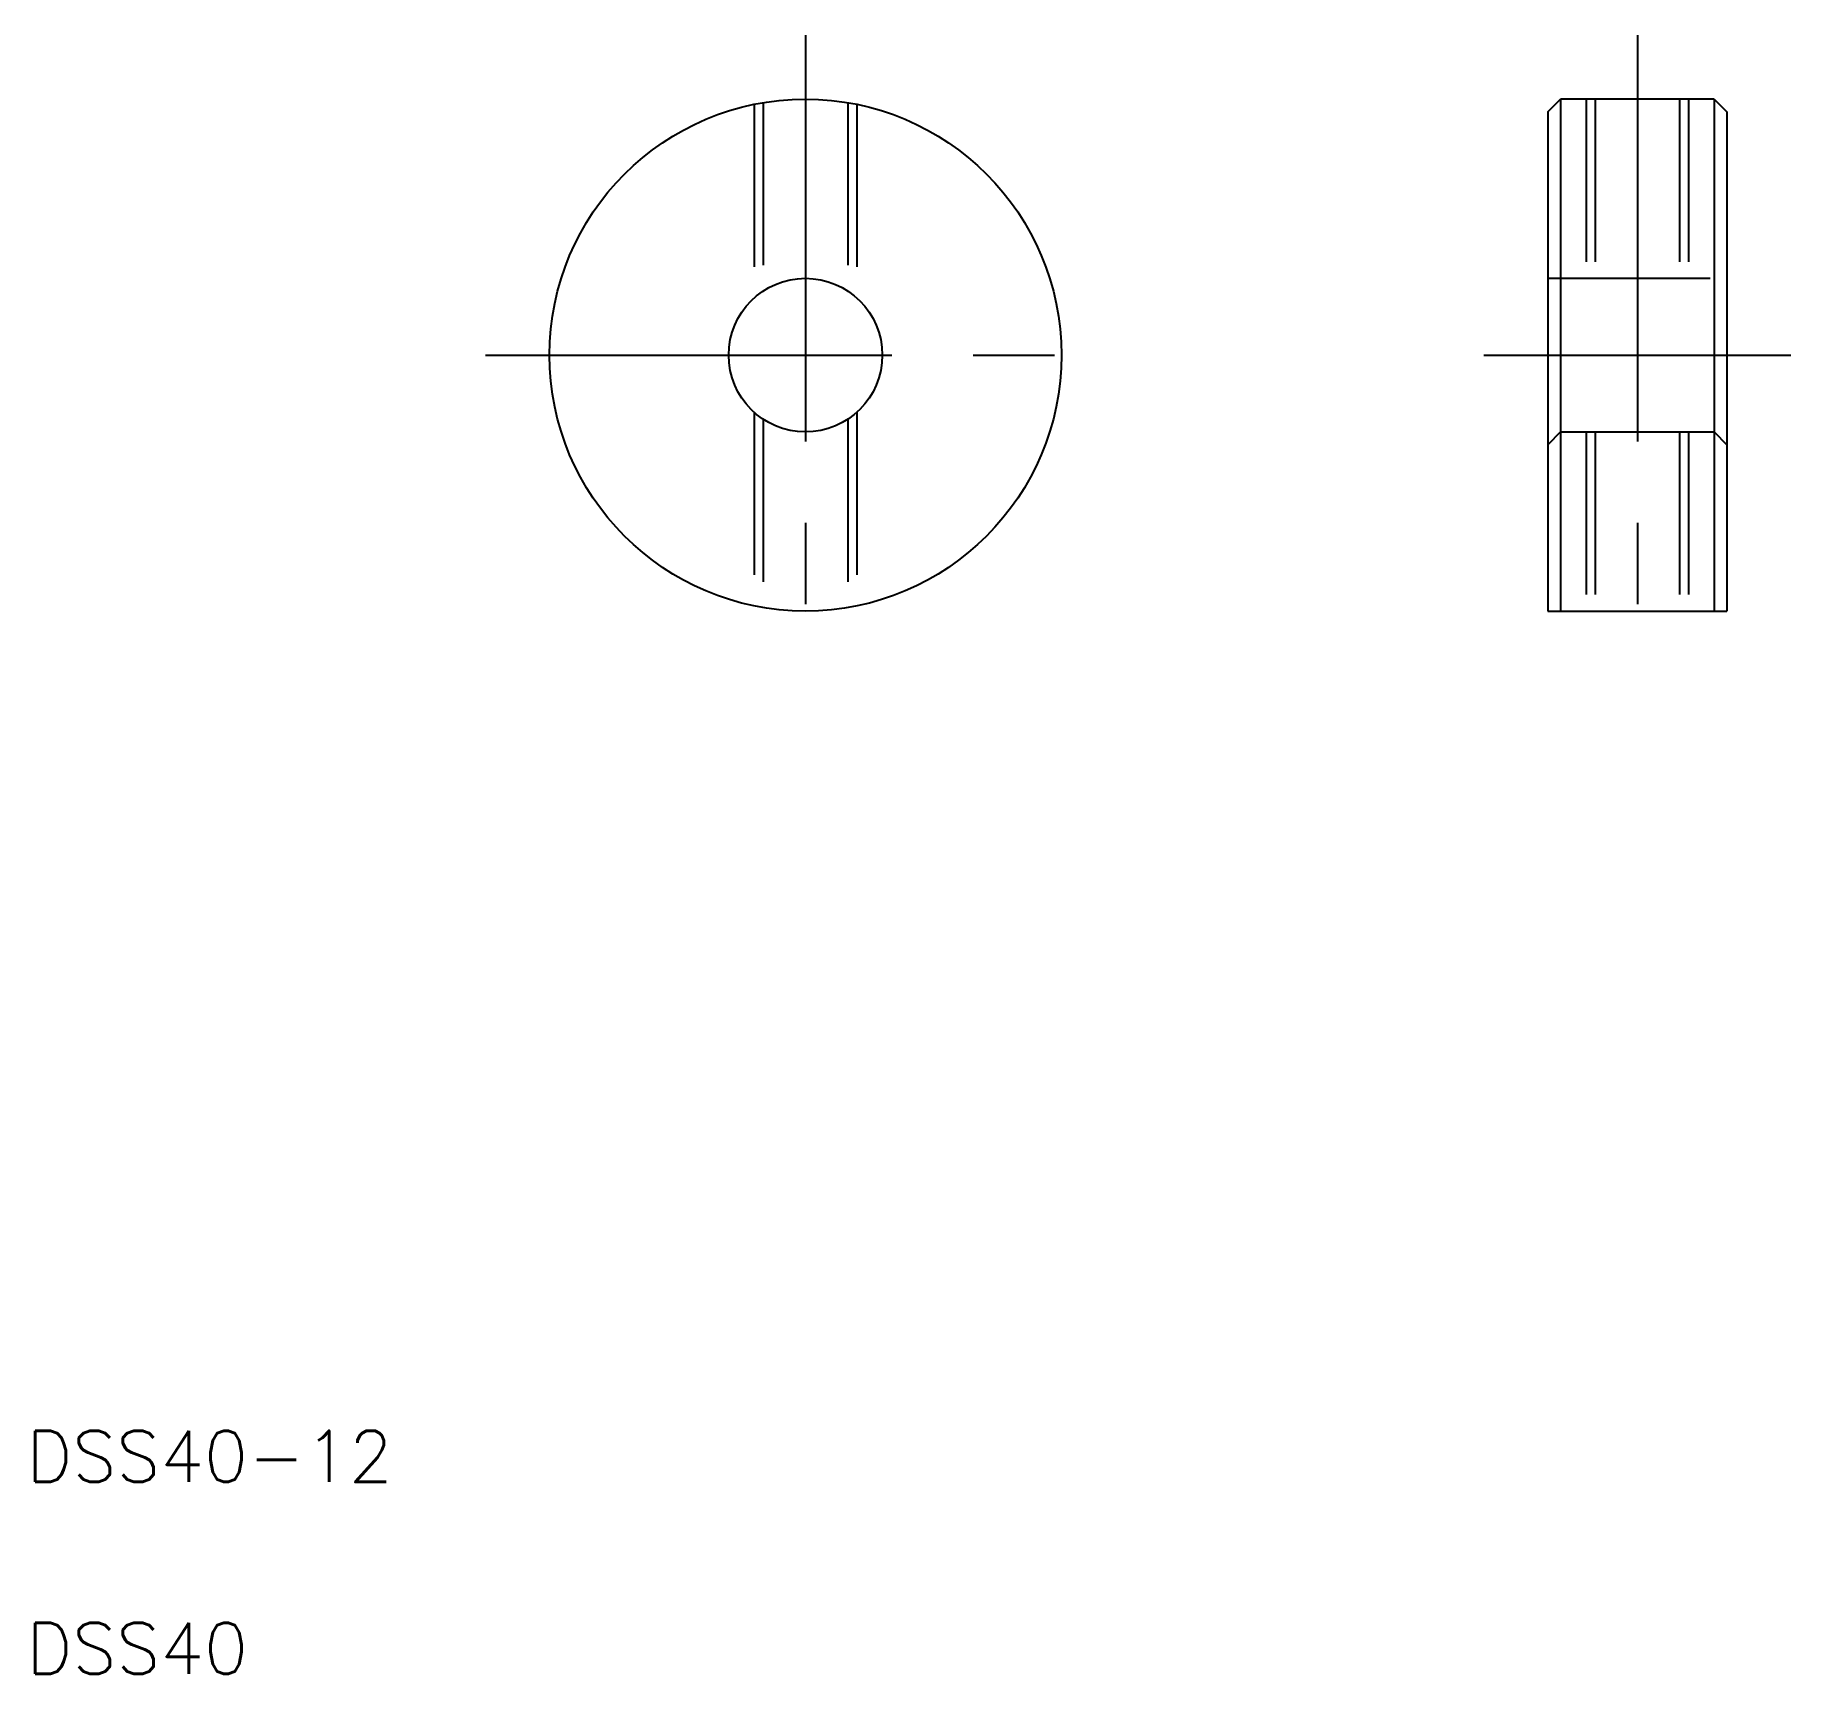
# Model space of a CAD drawing. Extents: x 11 to 148, y 10 to 138.
import ezdxf

# ---------------------------------------------------------------- set-up
doc = ezdxf.new("R2010")
doc.units = 0
doc.linetypes.add('CENTER', pattern=[50.8, 31.75, -6.35, 6.35, -6.35])
doc.linetypes.add('DASHED', pattern=[19.05, 12.7, -6.35])
doc.layers.get('0').update_dxf_attribs({"linetype": 'CONTINUOUS'})
doc.layers.add('CENTER', color=1, linetype='CENTER')
doc.styles.get("Standard").update_dxf_attribs({"font": 'txt', "bigfont": 'BIGFONT'})

msp = doc.modelspace()

# ---------------------------------------------------------------- linework, layer by layer
at = {"color": 3, "linetype": 'DASHED'}
for p, q in [((66.88, 132.63), (66.88, 117.5)), ((67.58, 132.76), (67.58, 118.04)), ((74.18, 132.76), (74.18, 118.04)), ((74.88, 132.63), (74.88, 117.5)), ((131.88, 133.03), (131.88, 119.03)), ((132.58, 133.03), (132.58, 119.03)), ((139.18, 133.03), (139.18, 119.03)), ((139.88, 133.03), (139.88, 119.03)), ((128.88, 119.03), (142.88, 119.03)), ((66.88, 108.56), (66.88, 93.43)), ((74.88, 108.56), (74.88, 93.43)), ((67.58, 108.02), (67.58, 93.3)), ((74.18, 108.02), (74.18, 93.3)), ((129.88, 107.03), (128.88, 106.03)), ((129.88, 107.03), (141.88, 107.03)), ((131.88, 107.03), (131.88, 93.03)), ((132.58, 107.03), (132.58, 93.03)), ((139.18, 107.03), (139.18, 93.03)), ((139.88, 107.03), (139.88, 93.03)), ((141.88, 107.03), (142.88, 106.03))]:
    msp.add_line(p, q, dxfattribs=at)
at = {"color": 7, "linetype": 'CONTINUOUS'}
for p, q in [((128.88, 132.03), (129.88, 133.03)), ((128.88, 132.03), (128.88, 93.03)), ((129.88, 133.03), (129.88, 93.03)), ((141.88, 133.03), (129.88, 133.03)), ((141.88, 133.03), (141.88, 93.03)), ((141.88, 133.03), (142.88, 132.03)), ((142.88, 132.03), (142.88, 93.03)), ((142.88, 122.53), (142.88, 122.53)), ((142.88, 113.03), (142.88, 113.03)), ((128.88, 93.03), (142.88, 93.03))]:
    msp.add_line(p, q, dxfattribs=at)
for radius in [20, 6]:
    msp.add_circle((70.88, 113.03), radius, dxfattribs=at)
at = {"layer": 'CENTER', "color": 1, "linetype": 'CENTER'}
for p, q in [((70.88, 138.03), (70.88, 88.03)), ((135.88, 138.03), (135.88, 88.03)), ((45.88, 113.03), (95.88, 113.03)), ((123.88, 113.03), (147.88, 113.03))]:
    msp.add_line(p, q, dxfattribs=at)

# ---------------------------------------------------------------- texts
at = {"color": 7, "linetype": 'CONTINUOUS'}
for s, p in [('DSS40-12', (10, 25)), ('DSS40', (10, 10))]:
    msp.add_text(s, height=4, dxfattribs=at).set_placement(p)

doc.saveas('drawing.dxf')
